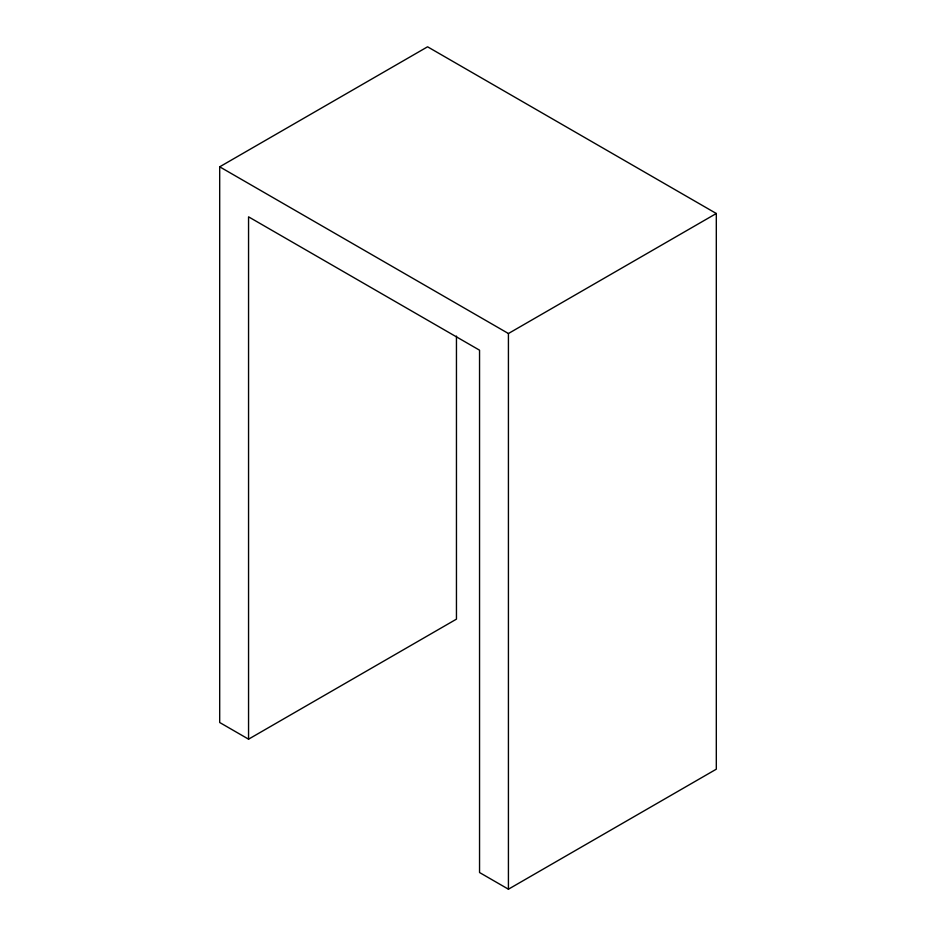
<?xml version="1.0" encoding="UTF-8"?>
<svg xmlns="http://www.w3.org/2000/svg" width="936" height="936" viewBox="0 0 936 936"><rect width="100%" height="100%" fill="white"/><g stroke="black" fill="none" stroke-linecap="round" stroke-linejoin="round"><path stroke-width="1.4" d="M219.691 166.819L427.576 46.8L716.309 213.502L716.309 769.181L508.423 889.2L479.548 872.527L479.548 350.193L248.555 216.836L248.555 739.171L219.691 722.498L219.691 166.819L508.423 333.52L716.309 213.502M248.555 739.171L456.452 619.141L456.452 336.094M508.423 333.52L508.423 889.2"/></g></svg>
